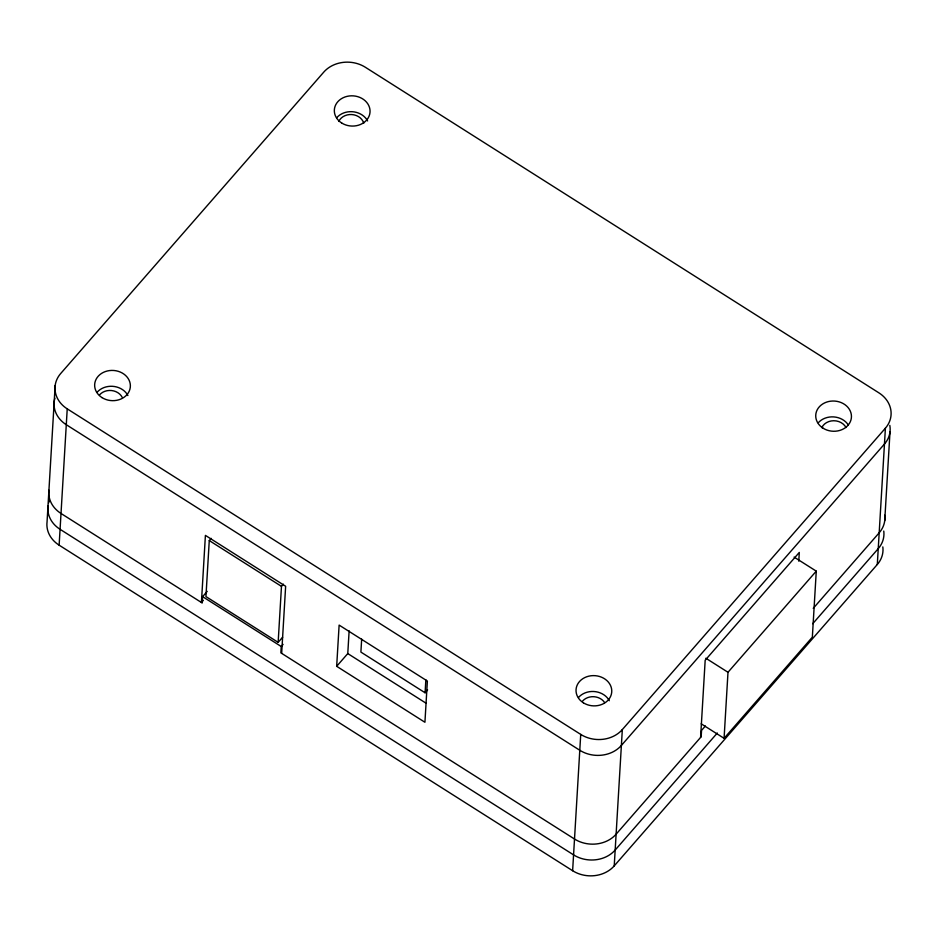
<?xml version="1.0" encoding="UTF-8"?>
<svg xmlns="http://www.w3.org/2000/svg" width="938" height="938" viewBox="0 0 938 938"><rect width="100%" height="100%" fill="white"/><g stroke="black" fill="none" stroke-linecap="round" stroke-linejoin="round"><path stroke-width="1.41" d="M55.154 385.6L47.052 521.903A29.793 25.209 3.4 0 0 59.129 545.166L572.626 870.722A29.793 25.209 3.4 0 0 614.226 865.891L877.3 564.488A29.793 25.209 3.4 0 0 882.822 546.913M59.129 545.166L67.231 408.862A29.793 25.209 3.4 0 1 60.7 373.512L323.774 72.109A29.793 25.209 3.4 0 1 365.374 67.278L878.871 392.834A29.793 25.209 3.4 0 1 885.402 428.185L877.3 564.488M207.228 591.35L202.608 596.65L202.233 602.993L61.017 513.473A29.793 25.209 3.4 0 1 48.94 490.211M211.191 538.365L209.268 540.569L205.938 596.58L278.152 642.354L282.643 637.207M278.152 642.354L281.47 586.356L283.405 584.151M283.088 644.383L281.236 646.505L280.861 652.848L574.502 839.018A29.793 25.209 3.4 0 0 616.114 834.187L701.178 736.74L701.554 730.397L705.388 726.012M281.658 653.352L285.644 586.262L205.41 535.387L201.424 602.489L203.276 600.367M336.672 666.308L339.122 625.095L427.376 681.047L424.926 722.26L336.672 666.308L347.775 653.575L349.124 630.84M361.669 639.118L360.896 652.086L425.09 692.783L427.587 689.911M425.09 692.783L425.852 679.816M572.626 870.722L580.728 734.407L67.231 408.862M614.226 865.891L622.328 729.576L885.402 428.185M700.592 737.409L705.177 660.27L799.293 552.435L798.777 561.17M701.202 723.819L724.077 738.323L727.994 672.276L816.271 571.148L794.099 557.09M816.271 571.148L812.343 637.183L724.077 738.323M884.722 520.707L889.998 431.949M813.234 608.352L879.187 532.796A29.793 25.209 3.4 0 0 884.71 515.208M717.312 733.012L615.176 850.039A29.793 25.209 3.4 0 1 573.564 854.87L60.079 529.313A29.793 25.209 3.4 0 1 48.002 506.051M812.718 623.711L878.238 548.648A29.793 25.209 3.4 0 0 883.76 531.06M705.822 658.218L727.994 672.276M209.268 540.569L281.47 586.356M347.775 653.575L426.227 703.312M202.608 596.65L281.236 646.505M889.81 425.36A29.793 25.209 3.4 0 1 884.452 444.037L621.39 745.429A29.793 25.209 3.4 0 1 579.778 750.259L66.293 424.715A29.793 25.209 3.4 0 1 54.885 398.204M582.592 701.061A13.109 11.092 3.4 0 1 604.647 702.609M99.592 394.839A13.109 11.092 3.4 0 1 122.163 397.255M338.806 121.412A13.109 11.092 3.4 0 1 351.856 114.553A13.109 11.092 3.4 0 1 363.756 123.159M821.805 427.634A13.109 11.092 3.4 0 1 833.706 420.74A13.109 11.092 3.4 0 1 846.017 427.54M48.67 502.815A29.793 25.209 3.4 0 1 49.386 500.716M622.328 729.576A29.793 25.209 3.4 0 1 580.728 734.407M578.523 697.45A17.881 15.125 3.4 0 1 609.301 700.733M818.206 422.839A17.881 15.125 3.4 0 1 848.292 424.937M97.13 392.236A17.881 15.125 3.4 0 1 127.896 395.531M336.812 117.637A17.881 15.125 3.4 0 1 367.59 120.932M583.377 702.808A17.881 15.125 3.4 0 0 611.67 692.654A17.881 15.125 3.4 0 0 586.66 676.79A17.881 15.125 3.4 0 0 583.377 702.808M101.984 397.595A17.881 15.125 3.4 0 0 130.276 387.441A17.881 15.125 3.4 0 0 105.267 371.589A17.881 15.125 3.4 0 0 101.984 397.595M341.666 122.995A17.881 15.125 3.4 0 0 369.959 112.841A17.881 15.125 3.4 0 0 344.95 96.989A17.881 15.125 3.4 0 0 341.666 122.995M823.072 428.197A17.881 15.125 3.4 0 0 851.352 418.043A17.881 15.125 3.4 0 0 826.343 402.191A17.881 15.125 3.4 0 0 823.072 428.197"/></g></svg>
